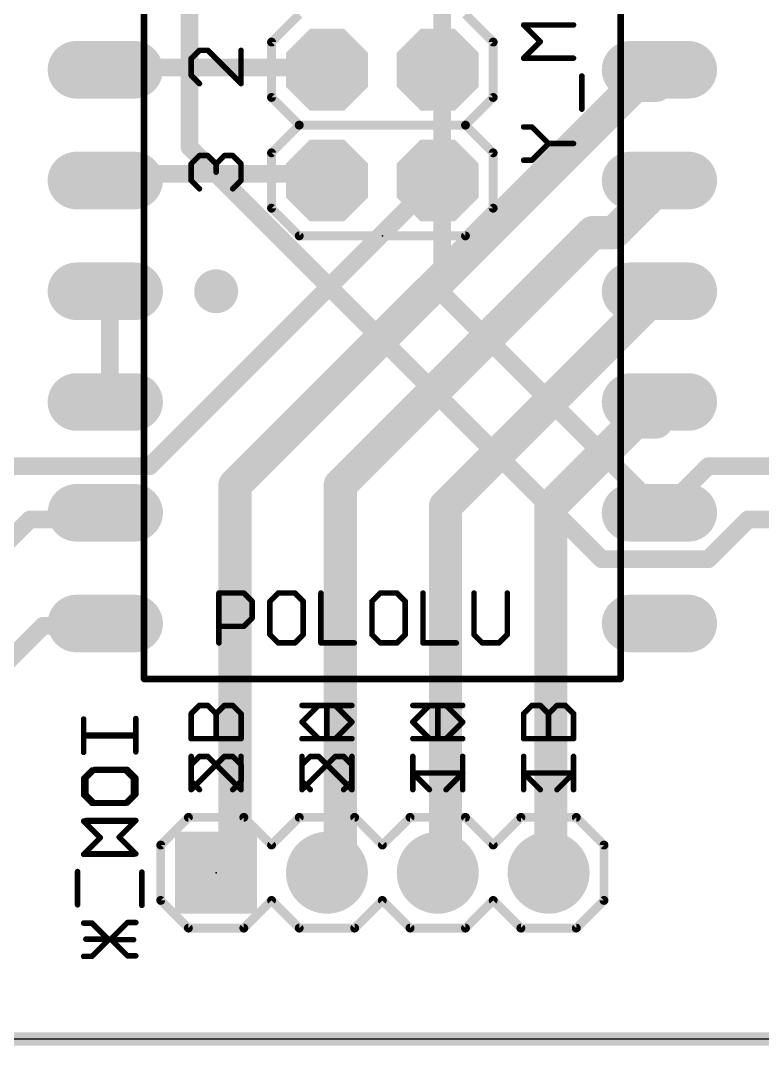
# Model space of a CAD drawing. Extents: x -3 to 97, y 0 to 38.
# Drawn here: x 60.92 to 77.93, y -0.15 to 23.35 of the extents above; entities that cross this region are included whole.
import ezdxf

# ---------------------------------------------------------------- set-up
doc = ezdxf.new("R2010")
doc.units = 0
for name, color, linetype in [('1', 14, 'CONTINUOUS'), ('16', 174, 'CONTINUOUS'), ('17', 94, 'CONTINUOUS'), ('18', 94, 'CONTINUOUS'), ('20', 178, 'CONTINUOUS'), ('21', 251, 'CONTINUOUS'), ('22', 251, 'CONTINUOUS'), ('23', 178, 'CONTINUOUS'), ('25', 251, 'CONTINUOUS'), ('26', 251, 'CONTINUOUS')]:
    doc.layers.add(name, color=color, linetype=linetype)

# ---------------------------------------------------------------- blocks, each defined once
blk = doc.blocks.new('LONGP100')
at = {"const_width": 1}
blk.add_lwpolyline([(-0.5, 0), (0.5, 0)], dxfattribs=at)
at = {"const_width": 0.5}
for points in [[(-0.5, 0.25, 1), (-0.5, -0.25)], [(0.5, -0.25, 1), (0.5, 0.25)]]:
    blk.add_lwpolyline(points, format="xyb", dxfattribs=at)
blk = doc.blocks.new('SQUAREP')
blk.add_solid([(-0.5, -0.5), (0.5, -0.5), (-0.5, 0.5), (0.5, 0.5)])
blk = doc.blocks.new('ROUNDP')
at = {"const_width": 0.5}
blk.add_lwpolyline([(0, -0.25, 1), (0, 0.25, 1), (0, -0.25)], format="xyb", dxfattribs=at)
blk = doc.blocks.new('OCTAGONP')
at = {"const_width": 0.5}
blk.add_lwpolyline([(-0.25, -0.1036), (-0.25, 0.1036), (-0.1036, 0.25), (0.1036, 0.25), (0.25, 0.1036), (0.25, -0.1036), (0.1036, -0.25), (-0.1036, -0.25), (-0.25, -0.1036), (-0.25, 0.1036)], dxfattribs=at)
blk = doc.blocks.new('ROUNDV')
at = {"const_width": 0.5}
blk.add_lwpolyline([(0, -0.25, 1), (0, 0.25, 1), (0, -0.25)], format="xyb", dxfattribs=at)

msp = doc.modelspace()

# ---------------------------------------------------------------- linework, layer by layer
at = {"layer": '1'}
for points, const_width in [([(64.7954, 27.7622), (64.7954, 20.447)], 0.4064), ([(70.5866, 22.2758), (70.5866, 24.7142)], 0.4064), ([(70.5866, 22.2758), (70.485, 22.225)], 0.4064), ([(70.5866, 21.971), (70.485, 22.225)], 0.4064), ([(70.5866, 19.8374), (70.5866, 21.971)], 0.4064), ([(64.7954, 20.447), (74.2442, 10.9982)], 0.4064), ([(70.5866, 19.8374), (70.485, 19.685)], 0.4064), ([(70.2818, 19.5326), (70.485, 19.685)], 0.4064), ([(70.5866, 19.5326), (70.485, 19.685)], 0.4064), ([(70.5866, 19.5326), (70.5866, 17.0942)], 0.4064), ([(70.5866, 17.0942), (75.4634, 12.2174)], 0.4064), ([(62.6618, 11.9126), (62.865, 12.065)], 0.4064), ([(75.4634, 12.2174), (75.565, 12.065)], 0.4064), ([(75.7682, 12.2174), (75.565, 12.065)], 0.4064), ([(60.2234, 10.9982), (61.1378, 11.9126)], 0.4064), ([(61.1378, 11.9126), (62.6618, 11.9126)], 0.4064), ([(76.6826, 10.9982), (77.597, 11.9126)], 0.4064), ([(77.597, 11.9126), (79.121, 11.9126)], 0.4064), ([(74.2442, 10.9982), (76.6826, 10.9982)], 0.4064), ([(60.2234, 8.255), (61.4426, 9.4742)], 0.4064), ([(61.4426, 9.4742), (62.6618, 9.4742)], 0.4064), ([(62.6618, 9.4742), (62.865, 9.525)], 0.4064), ([(97.155, 0), (0, 0)], 0.3048)]:
    msp.add_lwpolyline(points, dxfattribs=dict(at, const_width=const_width))
at = {"layer": '1', "const_width": 0.2032}
for points in [[(70.5793, 22.2627, 1), (70.3907, 22.1873)], [(70.4396, 22.3159, 1), (70.5304, 22.1341)], [(70.485, 22.2758, 1), (70.6882, 22.2758)], [(70.632, 22.1849, 1), (70.5412, 22.3667)], [(70.6882, 21.971, 1), (70.485, 21.971)], [(70.4923, 21.9333, 1), (70.6809, 22.0087)], [(64.6938, 20.447, 1), (64.897, 20.447)], [(64.8672, 20.5188, 1), (64.7236, 20.3752)], [(70.6711, 19.781, 1), (70.5021, 19.8938)], [(70.5695, 19.7414, 1), (70.4005, 19.6286)], [(70.4005, 19.7414, 1), (70.5695, 19.6286)], [(70.546, 19.6037, 1), (70.424, 19.7663)], [(70.485, 19.8374, 1), (70.6882, 19.8374)], [(70.2208, 19.6139, 1), (70.3428, 19.4513)], [(70.6882, 19.5326, 1), (70.485, 19.5326)], [(70.5021, 19.4762, 1), (70.6711, 19.589)], [(70.485, 17.0942, 1), (70.6882, 17.0942)], [(70.6584, 17.166, 1), (70.5148, 17.0224)], [(62.926, 11.9837, 1), (62.804, 12.1463)], [(75.5479, 12.2738, 1), (75.3789, 12.161)], [(75.3916, 12.1456, 1), (75.5352, 12.2892)], [(75.504, 12.1463, 1), (75.626, 11.9837)], [(75.8292, 12.1361, 1), (75.7072, 12.2987)], [(61.1378, 12.0142, 1), (61.1378, 11.811)], [(61.2096, 11.8408, 1), (61.066, 11.9844)], [(62.6008, 11.9939, 1), (62.7228, 11.8313)], [(62.6618, 11.811, 1), (62.6618, 12.0142)], [(75.4805, 12.0086, 1), (75.6495, 12.1214)], [(77.597, 12.0142, 1), (77.597, 11.811)], [(77.6688, 11.8408, 1), (77.5252, 11.9844)], [(74.2442, 11.0998, 1), (74.2442, 10.8966)], [(74.1724, 10.9264, 1), (74.316, 11.07)], [(76.6108, 11.07, 1), (76.7544, 10.9264)], [(76.6826, 10.8966, 1), (76.6826, 11.0998)], [(61.4426, 9.5758, 1), (61.4426, 9.3726)], [(61.5144, 9.4024, 1), (61.3708, 9.546)], [(62.6372, 9.5728, 1), (62.6864, 9.3756)], [(62.6618, 9.3726, 1), (62.6618, 9.5758)], [(62.8896, 9.4264, 1), (62.8404, 9.6236)]]:
    msp.add_lwpolyline(points, format="xyb", dxfattribs=at)
at = {"layer": '16'}
for points, const_width in [([(75.4888, 21.8694), (75.565, 22.225)], 0.762), ([(62.9666, 22.2758), (62.865, 22.225)], 0.4064), ([(67.8434, 22.2758), (62.9666, 22.2758)], 0.4064), ([(67.8434, 22.2758), (67.945, 22.225)], 0.4064), ([(65.8368, 12.7), (75.0062, 21.8694)], 0.762), ([(75.0062, 21.8694), (75.4888, 21.8694)], 0.762), ([(62.9666, 19.8374), (62.865, 19.685)], 0.4064), ([(67.8434, 19.8374), (62.9666, 19.8374)], 0.4064), ([(67.8434, 19.8374), (67.945, 19.685)], 0.4064), ([(75.4888, 19.4564), (75.565, 19.685)], 0.762), ([(70.2818, 19.5326), (70.485, 19.685)], 0.4064), ([(74.5236, 18.4912), (75.4888, 19.4564)], 0.762), ([(63.881, 13.1318), (70.2818, 19.5326)], 0.4064), ([(68.2498, 12.7), (74.041, 18.4912)], 0.762), ([(74.041, 18.4912), (74.5236, 18.4912)], 0.762), ([(70.6628, 12.2174), (75.4888, 17.0434)], 0.762), ([(75.4888, 17.0434), (75.565, 17.145)], 0.762), ([(62.9666, 17.0942), (62.865, 17.145)], 0.4064), ([(62.9666, 17.0942), (62.9666, 14.6558)], 0.4064), ([(62.9666, 14.6558), (62.865, 14.605)], 0.4064), ([(75.4888, 14.1478), (75.565, 14.605)], 0.762), ([(73.0758, 12.2174), (75.0062, 14.1478)], 0.762), ([(75.0062, 14.1478), (75.4888, 14.1478)], 0.762), ([(60.2234, 13.1318), (63.881, 13.1318)], 0.4064), ([(75.7682, 12.2174), (76.6826, 13.1318)], 0.4064), ([(76.6826, 13.1318), (80.3402, 13.1318)], 0.4064), ([(65.8368, 3.9624), (65.8368, 12.7)], 0.762), ([(68.2498, 3.8608), (68.2498, 12.7)], 0.762), ([(70.6628, 3.8608), (70.6628, 12.2174)], 0.762), ([(73.0758, 3.8608), (73.0758, 12.2174)], 0.762), ([(75.7682, 12.2174), (75.565, 12.065)], 0.4064), ([(65.8368, 3.8608), (65.8368, 3.9624)], 0.762), ([(68.2498, 3.8608), (67.945, 3.81)], 0.762), ([(70.6628, 3.8608), (70.485, 3.81)], 0.762), ([(73.0758, 3.8608), (73.025, 3.81)], 0.762), ([(65.8368, 3.9624), (65.405, 3.9624)], 0.4064), ([(65.405, 3.9624), (65.405, 3.81)], 0.4064), ([(97.155, 0), (0, 0)], 0.3048)]:
    msp.add_lwpolyline(points, dxfattribs=dict(at, const_width=const_width))
for points, const_width in [([(75.7513, 22.1851, 1), (75.3787, 22.2649)], 0.381), ([(62.8196, 22.3159, 1), (62.9104, 22.1341)], 0.2032), ([(62.9666, 22.3774, 1), (62.9666, 22.1742)], 0.2032), ([(63.012, 22.1849, 1), (62.9212, 22.3667)], 0.2032), ([(67.8888, 22.3667, 1), (67.798, 22.1849)], 0.2032), ([(67.8434, 22.1742, 1), (67.8434, 22.3774)], 0.2032), ([(67.8996, 22.1341, 1), (67.9904, 22.3159)], 0.2032), ([(75.0062, 22.0599, 1), (75.0062, 21.6789)], 0.381), ([(75.1409, 21.7347, 1), (74.8715, 22.0041)], 0.381), ([(75.3025, 21.9093, 1), (75.6751, 21.8295)], 0.381), ([(75.4888, 21.6789, 1), (75.4888, 22.0599)], 0.381), ([(62.9666, 19.939, 1), (62.9666, 19.7358)], 0.2032), ([(63.0511, 19.781, 1), (62.8821, 19.8938)], 0.2032), ([(67.9279, 19.8938, 1), (67.7589, 19.781)], 0.2032), ([(67.8434, 19.7358, 1), (67.8434, 19.939)], 0.2032), ([(75.7457, 19.6248, 1), (75.3843, 19.7452)], 0.381), ([(62.7805, 19.7414, 1), (62.9495, 19.6286)], 0.2032), ([(67.8605, 19.6286, 1), (68.0295, 19.7414)], 0.2032), ([(70.546, 19.6037, 1), (70.424, 19.7663)], 0.2032), ([(75.6235, 19.3217, 1), (75.3541, 19.5911)], 0.381), ([(70.2208, 19.6139, 1), (70.3428, 19.4513)], 0.2032), ([(70.3536, 19.4608, 1), (70.21, 19.6044)], 0.2032), ([(75.3081, 19.5166, 1), (75.6695, 19.3962)], 0.381), ([(74.041, 18.6817, 1), (74.041, 18.3007)], 0.381), ([(74.1757, 18.3565, 1), (73.9063, 18.6259)], 0.381), ([(74.3889, 18.6259, 1), (74.6583, 18.3565)], 0.381), ([(74.5236, 18.3007, 1), (74.5236, 18.6817)], 0.381), ([(75.6235, 16.9087, 1), (75.3541, 17.1781)], 0.381), ([(75.7174, 17.0307, 1), (75.4126, 17.2593)], 0.381), ([(62.9104, 17.2359, 1), (62.8196, 17.0541)], 0.2032), ([(63.0682, 17.0942, 1), (62.865, 17.0942)], 0.2032), ([(62.9212, 17.0033, 1), (63.012, 17.1851)], 0.2032), ([(75.3364, 17.1577, 1), (75.6412, 16.9291)], 0.381), ([(63.012, 14.5649, 1), (62.9212, 14.7467)], 0.2032), ([(75.7529, 14.5737, 1), (75.3771, 14.6363)], 0.381), ([(62.8196, 14.6959, 1), (62.9104, 14.5141)], 0.2032), ([(62.865, 14.6558, 1), (63.0682, 14.6558)], 0.2032), ([(75.0062, 14.3383, 1), (75.0062, 13.9573)], 0.381), ([(75.1409, 14.0131, 1), (74.8715, 14.2825)], 0.381), ([(75.3009, 14.1791, 1), (75.6767, 14.1165)], 0.381), ([(75.4888, 13.9573, 1), (75.4888, 14.3383)], 0.381), ([(63.8092, 13.2036, 1), (63.9528, 13.06)], 0.2032), ([(63.881, 13.0302, 1), (63.881, 13.2334)], 0.2032), ([(76.6826, 13.2334, 1), (76.6826, 13.0302)], 0.2032), ([(76.7544, 13.06, 1), (76.6108, 13.2036)], 0.2032), ([(66.0273, 12.7, 1), (65.6463, 12.7)], 0.381), ([(65.7021, 12.8347, 1), (65.9715, 12.5653)], 0.381), ([(68.4403, 12.7, 1), (68.0593, 12.7)], 0.381), ([(68.1151, 12.8347, 1), (68.3845, 12.5653)], 0.381), ([(70.8533, 12.2174, 1), (70.4723, 12.2174)], 0.381), ([(70.5281, 12.3521, 1), (70.7975, 12.0827)], 0.381), ([(73.2663, 12.2174, 1), (72.8853, 12.2174)], 0.381), ([(72.9411, 12.3521, 1), (73.2105, 12.0827)], 0.381), ([(75.504, 12.1463, 1), (75.626, 11.9837)], 0.2032), ([(75.6964, 12.2892, 1), (75.84, 12.1456)], 0.2032), ([(75.8292, 12.1361, 1), (75.7072, 12.2987)], 0.2032), ([(66.0273, 3.9624, 1), (65.6463, 3.9624)], 0.381), ([(68.2811, 3.6729, 1), (68.2185, 4.0487)], 0.381), ([(70.7151, 3.6776, 1), (70.6105, 4.044)], 0.381), ([(73.2105, 3.7261, 1), (72.9411, 3.9955)], 0.381), ([(65.405, 4.064, 1), (65.405, 3.8608)], 0.2032), ([(65.5066, 3.9624, 1), (65.3034, 3.9624)], 0.2032), ([(65.6463, 3.9624, 1), (66.0273, 3.9624)], 0.381), ([(65.6463, 3.8608, 1), (66.0273, 3.8608)], 0.381), ([(65.8368, 3.8608, 1), (65.8368, 4.064)], 0.2032), ([(67.9137, 3.9979, 1), (67.9763, 3.6221)], 0.381), ([(68.0593, 3.8608, 1), (68.4403, 3.8608)], 0.381), ([(70.4327, 3.9932, 1), (70.5373, 3.6268)], 0.381), ([(70.4723, 3.8608, 1), (70.8533, 3.8608)], 0.381), ([(72.8903, 3.9447, 1), (73.1597, 3.6753)], 0.381), ([(72.8853, 3.8608, 1), (73.2663, 3.8608)], 0.381), ([(65.3034, 3.81, 1), (65.5066, 3.81)], 0.2032)]:
    msp.add_lwpolyline(points, format="xyb", dxfattribs=dict(at, const_width=const_width))
at = {"layer": '20'}
msp.add_line((0, 0), (96.825, 0), dxfattribs=at)
at = {"layer": '21'}
for points, const_width in [([(63.754, 28.575), (63.754, 8.255)], 0.1524), ([(74.676, 8.255), (74.676, 28.575)], 0.1524), ([(74.676, 8.255), (63.754, 8.255)], 0.1524), ([(64.77, 5.08), (64.135, 4.445)], 0.2032), ([(64.77, 5.08), (66.04, 5.08)], 0.2032), ([(66.04, 5.08), (66.675, 4.445)], 0.2032), ([(66.675, 4.445), (67.31, 5.08)], 0.2032), ([(67.31, 5.08), (68.58, 5.08)], 0.2032), ([(68.58, 5.08), (69.215, 4.445)], 0.2032), ([(69.215, 4.445), (69.85, 5.08)], 0.2032), ([(69.85, 5.08), (71.12, 5.08)], 0.2032), ([(71.12, 5.08), (71.755, 4.445)], 0.2032), ([(72.39, 5.08), (71.755, 4.445)], 0.2032), ([(72.39, 5.08), (73.66, 5.08)], 0.2032), ([(73.66, 5.08), (74.295, 4.445)], 0.2032), ([(64.135, 4.445), (64.135, 3.175)], 0.2032), ([(74.295, 4.445), (74.295, 3.175)], 0.2032), ([(64.135, 3.175), (64.77, 2.54)], 0.2032), ([(66.675, 3.175), (66.04, 2.54)], 0.2032), ([(67.31, 2.54), (66.675, 3.175)], 0.2032), ([(69.215, 3.175), (68.58, 2.54)], 0.2032), ([(69.85, 2.54), (69.215, 3.175)], 0.2032), ([(71.755, 3.175), (71.12, 2.54)], 0.2032), ([(71.755, 3.175), (72.39, 2.54)], 0.2032), ([(74.295, 3.175), (73.66, 2.54)], 0.2032), ([(66.04, 2.54), (64.77, 2.54)], 0.2032), ([(68.58, 2.54), (67.31, 2.54)], 0.2032), ([(71.12, 2.54), (69.85, 2.54)], 0.2032), ([(73.66, 2.54), (72.39, 2.54)], 0.2032)]:
    msp.add_lwpolyline(points, dxfattribs=dict(at, const_width=const_width))
for points, const_width in [([(63.754, 8.2931, 1), (63.754, 8.2169)], 0.0762), ([(63.7159, 8.255, 1), (63.7921, 8.255)], 0.0762), ([(74.6379, 8.255, 1), (74.7141, 8.255)], 0.0762), ([(74.676, 8.2169, 1), (74.676, 8.2931)], 0.0762), ([(64.77, 5.1308, 1), (64.77, 5.0292)], 0.1016), ([(64.8059, 5.0441, 1), (64.7341, 5.1159)], 0.1016), ([(66.0759, 5.1159, 1), (66.0041, 5.0441)], 0.1016), ([(66.04, 5.0292, 1), (66.04, 5.1308)], 0.1016), ([(67.31, 5.1308, 1), (67.31, 5.0292)], 0.1016), ([(67.3459, 5.0441, 1), (67.2741, 5.1159)], 0.1016), ([(68.6159, 5.1159, 1), (68.5441, 5.0441)], 0.1016), ([(68.58, 5.0292, 1), (68.58, 5.1308)], 0.1016), ([(69.85, 5.1308, 1), (69.85, 5.0292)], 0.1016), ([(69.8859, 5.0441, 1), (69.8141, 5.1159)], 0.1016), ([(71.1559, 5.1159, 1), (71.0841, 5.0441)], 0.1016), ([(71.12, 5.0292, 1), (71.12, 5.1308)], 0.1016), ([(72.39, 5.1308, 1), (72.39, 5.0292)], 0.1016), ([(72.4259, 5.0441, 1), (72.3541, 5.1159)], 0.1016), ([(73.6959, 5.1159, 1), (73.6241, 5.0441)], 0.1016), ([(73.66, 5.0292, 1), (73.66, 5.1308)], 0.1016), ([(64.1858, 4.445, 1), (64.0842, 4.445)], 0.1016), ([(64.0991, 4.4809, 1), (64.1709, 4.4091)], 0.1016), ([(66.6391, 4.4809, 1), (66.7109, 4.4091)], 0.1016), ([(66.6391, 4.4091, 1), (66.7109, 4.4809)], 0.1016), ([(69.1791, 4.4809, 1), (69.2509, 4.4091)], 0.1016), ([(69.1791, 4.4091, 1), (69.2509, 4.4809)], 0.1016), ([(71.7191, 4.4809, 1), (71.7909, 4.4091)], 0.1016), ([(71.7191, 4.4091, 1), (71.7909, 4.4809)], 0.1016), ([(74.3458, 4.445, 1), (74.2442, 4.445)], 0.1016), ([(74.2591, 4.4091, 1), (74.3309, 4.4809)], 0.1016), ([(64.1709, 3.2109, 1), (64.0991, 3.1391)], 0.1016), ([(64.0842, 3.175, 1), (64.1858, 3.175)], 0.1016), ([(66.7109, 3.2109, 1), (66.6391, 3.1391)], 0.1016), ([(66.7109, 3.1391, 1), (66.6391, 3.2109)], 0.1016), ([(69.2509, 3.2109, 1), (69.1791, 3.1391)], 0.1016), ([(69.2509, 3.1391, 1), (69.1791, 3.2109)], 0.1016), ([(71.7909, 3.2109, 1), (71.7191, 3.1391)], 0.1016), ([(71.7909, 3.1391, 1), (71.7191, 3.2109)], 0.1016), ([(74.2442, 3.175, 1), (74.3458, 3.175)], 0.1016), ([(74.3309, 3.1391, 1), (74.2591, 3.2109)], 0.1016), ([(64.77, 2.5908, 1), (64.77, 2.4892)], 0.1016), ([(64.7341, 2.5041, 1), (64.8059, 2.5759)], 0.1016), ([(66.0041, 2.5759, 1), (66.0759, 2.5041)], 0.1016), ([(66.04, 2.4892, 1), (66.04, 2.5908)], 0.1016), ([(67.31, 2.5908, 1), (67.31, 2.4892)], 0.1016), ([(67.2741, 2.5041, 1), (67.3459, 2.5759)], 0.1016), ([(68.5441, 2.5759, 1), (68.6159, 2.5041)], 0.1016), ([(68.58, 2.4892, 1), (68.58, 2.5908)], 0.1016), ([(69.85, 2.5908, 1), (69.85, 2.4892)], 0.1016), ([(69.8141, 2.5041, 1), (69.8859, 2.5759)], 0.1016), ([(71.0841, 2.5759, 1), (71.1559, 2.5041)], 0.1016), ([(71.12, 2.4892, 1), (71.12, 2.5908)], 0.1016), ([(72.39, 2.5908, 1), (72.39, 2.4892)], 0.1016), ([(72.3541, 2.5041, 1), (72.4259, 2.5759)], 0.1016), ([(73.6241, 2.5759, 1), (73.6959, 2.5041)], 0.1016), ([(73.66, 2.4892, 1), (73.66, 2.5908)], 0.1016)]:
    msp.add_lwpolyline(points, format="xyb", dxfattribs=dict(at, const_width=const_width))
at = {"layer": '22', "const_width": 0.2032}
for points in [[(67.31, 23.495), (66.675, 22.86)], [(71.12, 23.495), (71.755, 22.86)], [(66.675, 22.86), (66.675, 21.59)], [(71.755, 22.86), (71.755, 21.59)], [(66.675, 21.59), (67.31, 20.955)], [(71.755, 21.59), (71.12, 20.955)], [(67.31, 20.955), (66.675, 20.32)], [(67.31, 20.955), (71.12, 20.955)], [(71.12, 20.955), (71.755, 20.32)], [(66.675, 20.32), (66.675, 19.05)], [(71.755, 20.32), (71.755, 19.05)], [(66.675, 19.05), (67.31, 18.415)], [(71.755, 19.05), (71.12, 18.415)], [(67.31, 18.415), (71.12, 18.415)]]:
    msp.add_lwpolyline(points, dxfattribs=at)
at = {"layer": '22', "const_width": 0.1016}
for points in [[(66.7258, 22.86, 1), (66.6242, 22.86)], [(66.6391, 22.8959, 1), (66.7109, 22.8241)], [(71.8058, 22.86, 1), (71.7042, 22.86)], [(71.7191, 22.8241, 1), (71.7909, 22.8959)], [(66.7109, 21.6259, 1), (66.6391, 21.5541)], [(66.6242, 21.59, 1), (66.7258, 21.59)], [(71.7042, 21.59, 1), (71.8058, 21.59)], [(71.7909, 21.5541, 1), (71.7191, 21.6259)], [(67.31, 21.0058, 1), (67.31, 20.9042)], [(67.3459, 20.9191, 1), (67.2741, 20.9909)], [(67.2741, 20.9191, 1), (67.3459, 20.9909)], [(71.1559, 20.9909, 1), (71.0841, 20.9191)], [(71.0841, 20.9909, 1), (71.1559, 20.9191)], [(71.12, 20.9042, 1), (71.12, 21.0058)], [(66.7258, 20.32, 1), (66.6242, 20.32)], [(66.6391, 20.3559, 1), (66.7109, 20.2841)], [(71.8058, 20.32, 1), (71.7042, 20.32)], [(71.7191, 20.2841, 1), (71.7909, 20.3559)], [(66.7109, 19.0859, 1), (66.6391, 19.0141)], [(66.6242, 19.05, 1), (66.7258, 19.05)], [(71.7042, 19.05, 1), (71.8058, 19.05)], [(71.7909, 19.0141, 1), (71.7191, 19.0859)], [(67.31, 18.4658, 1), (67.31, 18.3642)], [(67.2741, 18.3791, 1), (67.3459, 18.4509)], [(71.0841, 18.4509, 1), (71.1559, 18.3791)], [(71.12, 18.3642, 1), (71.12, 18.4658)]]:
    msp.add_lwpolyline(points, format="xyb", dxfattribs=at)
at = {"layer": '23'}
for p in [(69.215, 18.415), (65.405, 3.81)]:
    msp.add_point(p, dxfattribs=at)
at = {"layer": '25', "const_width": 0.127}
for points in [[(72.8338, 22.871), (72.4525, 23.2523)], [(72.4525, 23.2523), (73.5965, 23.2523)], [(72.4525, 22.4897), (72.8338, 22.871)], [(65.0232, 22.6701), (64.8325, 22.4795)], [(65.2139, 22.6701), (65.0232, 22.6701)], [(65.9765, 21.9075), (65.2139, 22.6701)], [(65.9765, 22.6701), (65.9765, 21.9075)], [(64.8325, 22.4795), (64.8325, 22.0982)], [(73.5965, 22.4897), (72.4525, 22.4897)], [(64.8325, 22.0982), (65.0232, 21.9075)], [(73.7872, 21.3203), (73.7872, 22.083)], [(72.6432, 20.9136), (72.4525, 20.9136)], [(73.0245, 20.5322), (72.6432, 20.9136)], [(72.6432, 20.1509), (73.0245, 20.5322)], [(73.0245, 20.5322), (73.5965, 20.5322)], [(64.8325, 20.0665), (65.0232, 20.2571)], [(65.0232, 20.2571), (65.2139, 20.2571)], [(65.2139, 20.2571), (65.4045, 20.0665)], [(65.4045, 20.0665), (65.5952, 20.2571)], [(65.5952, 20.2571), (65.7858, 20.2571)], [(65.7858, 20.2571), (65.9765, 20.0665)], [(64.8325, 19.6852), (64.8325, 20.0665)], [(65.4045, 20.0665), (65.4045, 19.8758)], [(65.9765, 20.0665), (65.9765, 19.6852)], [(72.4525, 20.1509), (72.6432, 20.1509)], [(65.0232, 19.4945), (64.8325, 19.6852)], [(65.9765, 19.6852), (65.7858, 19.4945)], [(65.4685, 9.0805), (65.4685, 10.2245)], [(65.4685, 10.2245), (66.0405, 10.2245)], [(66.0405, 10.2245), (66.2311, 10.0338)], [(66.8286, 10.2245), (66.6379, 10.0338)], [(67.2099, 10.2245), (66.8286, 10.2245)], [(67.4005, 10.0338), (67.2099, 10.2245)], [(67.8073, 10.2245), (67.8073, 9.0805)], [(69.1674, 10.2245), (68.9767, 10.0338)], [(69.5487, 10.2245), (69.1674, 10.2245)], [(69.7393, 10.0338), (69.5487, 10.2245)], [(70.1461, 10.2245), (70.1461, 9.0805)], [(71.3155, 10.2245), (71.3155, 9.2712)], [(72.0781, 9.2712), (72.0781, 10.2245)], [(66.2311, 10.0338), (66.2311, 9.6525)], [(66.6379, 10.0338), (66.6379, 9.2712)], [(67.4005, 9.2712), (67.4005, 10.0338)], [(68.9767, 10.0338), (68.9767, 9.2712)], [(69.7393, 9.2712), (69.7393, 10.0338)], [(66.2311, 9.6525), (66.0405, 9.4618)], [(66.0405, 9.4618), (65.4685, 9.4618)], [(66.6379, 9.2712), (66.8286, 9.0805)], [(67.2099, 9.0805), (67.4005, 9.2712)], [(68.9767, 9.2712), (69.1674, 9.0805)], [(69.5487, 9.0805), (69.7393, 9.2712)], [(71.3155, 9.2712), (71.5061, 9.0805)], [(71.8875, 9.0805), (72.0781, 9.2712)], [(66.8286, 9.0805), (67.2099, 9.0805)], [(67.8073, 9.0805), (68.5699, 9.0805)], [(69.1674, 9.0805), (69.5487, 9.0805)], [(70.1461, 9.0805), (70.9087, 9.0805)], [(71.5061, 9.0805), (71.8875, 9.0805)], [(64.8325, 7.4564), (65.0232, 7.647)], [(65.0232, 7.647), (65.2139, 7.647)], [(65.2139, 7.647), (65.4045, 7.4564)], [(65.4045, 7.4564), (65.5952, 7.647)], [(65.5952, 7.647), (65.7858, 7.647)], [(65.7858, 7.647), (65.9765, 7.4564)], [(67.3725, 7.2657), (67.7538, 7.647)], [(67.7538, 7.647), (68.5165, 7.647)], [(67.9445, 6.8844), (67.9445, 7.647)], [(69.9125, 7.2657), (70.2939, 7.647)], [(70.2939, 7.647), (71.0565, 7.647)], [(70.4845, 6.8844), (70.4845, 7.647)], [(72.4525, 7.4564), (72.6432, 7.647)], [(72.6432, 7.647), (72.8338, 7.647)], [(72.8338, 7.647), (73.0245, 7.4564)], [(73.0245, 7.4564), (73.2152, 7.647)], [(73.2152, 7.647), (73.4058, 7.647)], [(73.4058, 7.647), (73.5965, 7.4564)], [(62.3687, 6.5699), (62.3687, 7.3325)], [(64.8325, 6.8844), (64.8325, 7.4564)], [(65.4045, 6.8844), (65.4045, 7.4564)], [(65.9765, 7.4564), (65.9765, 6.8844)], [(67.7538, 6.8844), (67.3725, 7.2657)], [(70.2939, 6.8844), (69.9125, 7.2657)], [(72.4525, 6.8844), (72.4525, 7.4564)], [(73.0245, 6.8844), (73.0245, 7.4564)], [(73.5965, 7.4564), (73.5965, 6.8844)], [(63.5127, 6.9512), (62.3687, 6.9512)], [(65.9765, 6.8844), (64.8325, 6.8844)], [(68.5165, 6.8844), (67.7538, 6.8844)], [(71.0565, 6.8844), (70.2939, 6.8844)], [(73.5965, 6.8844), (72.4525, 6.8844)], [(65.0232, 6.4777), (64.8325, 6.287)], [(64.8325, 6.287), (64.8325, 5.9057)], [(65.2139, 6.4777), (65.0232, 6.4777)], [(65.9765, 5.715), (65.2139, 6.4777)], [(65.9765, 6.4777), (65.9765, 5.715)], [(67.5632, 6.4777), (67.3725, 6.287)], [(67.3725, 6.287), (67.3725, 5.9057)], [(67.7538, 6.4777), (67.5632, 6.4777)], [(68.5165, 5.715), (67.7538, 6.4777)], [(68.5165, 6.4777), (68.5165, 5.715)], [(71.0565, 5.715), (71.0565, 6.4777)], [(73.5965, 5.715), (73.5965, 6.4777)], [(62.5594, 6.1631), (62.3687, 5.9725)], [(63.322, 6.1631), (62.5594, 6.1631)], [(63.5127, 5.9725), (63.322, 6.1631)], [(70.2939, 5.715), (69.9125, 6.0963)], [(69.9125, 6.0963), (71.0565, 6.0963)], [(72.8338, 5.715), (72.4525, 6.0963)], [(72.4525, 6.0963), (73.5965, 6.0963)], [(62.3687, 5.9725), (62.3687, 5.5912)], [(63.5127, 5.5912), (63.5127, 5.9725)], [(64.8325, 5.9057), (65.0232, 5.715)], [(67.3725, 5.9057), (67.5632, 5.715)], [(62.3687, 5.5912), (62.5594, 5.4005)], [(63.322, 5.4005), (63.5127, 5.5912)], [(62.5594, 5.4005), (63.322, 5.4005)], [(62.7501, 4.6124), (62.3687, 4.9937)], [(62.3687, 4.9937), (63.5127, 4.9937)], [(62.3687, 4.2311), (62.7501, 4.6124)], [(63.5127, 4.2311), (62.3687, 4.2311)], [(63.7034, 3.0617), (63.7034, 3.8243)], [(62.5594, 2.6549), (62.3687, 2.6549)], [(62.9407, 2.2736), (62.5594, 2.6549)], [(62.5594, 1.8923), (62.9407, 2.2736)], [(62.9407, 2.2736), (63.5127, 2.2736)], [(62.3687, 1.8923), (62.5594, 1.8923)]]:
    msp.add_lwpolyline(points, dxfattribs=at)
at = {"layer": '25', "const_width": 0.0635}
for points in [[(72.4525, 23.2841, 1), (72.4525, 23.2206)], [(72.475, 23.2748, 1), (72.4301, 23.2299)], [(73.5965, 23.2206, 1), (73.5965, 23.2841)], [(72.8563, 22.8486, 1), (72.8114, 22.8935)], [(72.8114, 22.8486, 1), (72.8563, 22.8935)], [(65.0232, 22.7019, 1), (65.0232, 22.6384)], [(65.0456, 22.6477, 1), (65.0007, 22.6926)], [(65.2363, 22.6926, 1), (65.1914, 22.6477)], [(65.2139, 22.6384, 1), (65.2139, 22.7019)], [(66.0083, 22.6701, 1), (65.9447, 22.6701)], [(64.8643, 22.4795, 1), (64.8008, 22.4795)], [(64.8101, 22.5019, 1), (64.855, 22.457)], [(72.4525, 22.5214, 1), (72.4525, 22.4579)], [(72.4301, 22.5121, 1), (72.475, 22.4672)], [(73.5965, 22.4579, 1), (73.5965, 22.5214)], [(64.8008, 22.0982, 1), (64.8643, 22.0982)], [(64.855, 22.1206, 1), (64.8101, 22.0757)], [(73.8189, 22.083, 1), (73.7554, 22.083)], [(65.0007, 21.885, 1), (65.0456, 21.93)], [(65.9447, 21.9075, 1), (66.0083, 21.9075)], [(65.954, 21.885, 1), (65.999, 21.93)], [(73.7554, 21.3203, 1), (73.8189, 21.3203)], [(72.4525, 20.9453, 1), (72.4525, 20.8818)], [(72.6656, 20.936, 1), (72.6207, 20.8911)], [(72.6432, 20.8818, 1), (72.6432, 20.9453)], [(73.0245, 20.564, 1), (73.0245, 20.5005)], [(73.047, 20.5098, 1), (73.0021, 20.5547)], [(73.0021, 20.5098, 1), (73.047, 20.5547)], [(73.5965, 20.5005, 1), (73.5965, 20.564)], [(65.0232, 20.2889, 1), (65.0232, 20.2254)], [(65.0456, 20.2347, 1), (65.0007, 20.2796)], [(65.2363, 20.2796, 1), (65.1914, 20.2347)], [(65.2139, 20.2254, 1), (65.2139, 20.2889)], [(65.5952, 20.2889, 1), (65.5952, 20.2254)], [(65.6176, 20.2347, 1), (65.5727, 20.2796)], [(65.8083, 20.2796, 1), (65.7634, 20.2347)], [(65.7858, 20.2254, 1), (65.7858, 20.2889)], [(64.8643, 20.0665, 1), (64.8008, 20.0665)], [(64.8101, 20.0889, 1), (64.855, 20.044)], [(65.4363, 20.0665, 1), (65.3728, 20.0665)], [(65.3821, 20.0889, 1), (65.427, 20.044)], [(65.3821, 20.044, 1), (65.427, 20.0889)], [(66.0083, 20.0665, 1), (65.9447, 20.0665)], [(65.954, 20.044, 1), (65.999, 20.0889)], [(72.4525, 20.1827, 1), (72.4525, 20.1192)], [(72.6207, 20.1734, 1), (72.6656, 20.1285)], [(72.6432, 20.1192, 1), (72.6432, 20.1827)], [(64.855, 19.7076, 1), (64.8101, 19.6627)], [(65.3728, 19.8758, 1), (65.4363, 19.8758)], [(65.999, 19.6627, 1), (65.954, 19.7076)], [(64.8008, 19.6852, 1), (64.8643, 19.6852)], [(65.0007, 19.472, 1), (65.0456, 19.517)], [(65.7634, 19.517, 1), (65.8083, 19.472)], [(65.9447, 19.6852, 1), (66.0083, 19.6852)], [(65.4685, 10.2562, 1), (65.4685, 10.1927)], [(65.5003, 10.2245, 1), (65.4368, 10.2245)], [(66.0629, 10.2469, 1), (66.018, 10.202)], [(66.0405, 10.1927, 1), (66.0405, 10.2562)], [(66.8286, 10.2562, 1), (66.8286, 10.1927)], [(66.851, 10.202, 1), (66.8061, 10.2469)], [(67.2323, 10.2469, 1), (67.1874, 10.202)], [(67.2099, 10.1927, 1), (67.2099, 10.2562)], [(67.839, 10.2245, 1), (67.7755, 10.2245)], [(69.1674, 10.2562, 1), (69.1674, 10.1927)], [(69.1898, 10.202, 1), (69.1449, 10.2469)], [(69.5711, 10.2469, 1), (69.5262, 10.202)], [(69.5487, 10.1927, 1), (69.5487, 10.2562)], [(70.1778, 10.2245, 1), (70.1143, 10.2245)], [(71.3472, 10.2245, 1), (71.2837, 10.2245)], [(72.1099, 10.2245, 1), (72.0464, 10.2245)], [(66.2629, 10.0338, 1), (66.1994, 10.0338)], [(66.2087, 10.0114, 1), (66.2536, 10.0563)], [(66.6696, 10.0338, 1), (66.6061, 10.0338)], [(66.6154, 10.0563, 1), (66.6603, 10.0114)], [(67.4323, 10.0338, 1), (67.3688, 10.0338)], [(67.3781, 10.0114, 1), (67.423, 10.0563)], [(69.0084, 10.0338, 1), (68.9449, 10.0338)], [(68.9542, 10.0563, 1), (68.9991, 10.0114)], [(69.7711, 10.0338, 1), (69.7076, 10.0338)], [(69.7169, 10.0114, 1), (69.7618, 10.0563)], [(66.1994, 9.6525, 1), (66.2629, 9.6525)], [(66.2536, 9.63, 1), (66.2087, 9.6749)], [(65.4685, 9.4936, 1), (65.4685, 9.4301)], [(66.018, 9.4843, 1), (66.0629, 9.4394)], [(66.0405, 9.4301, 1), (66.0405, 9.4936)], [(66.6061, 9.2712, 1), (66.6696, 9.2712)], [(66.6603, 9.2936, 1), (66.6154, 9.2487)], [(67.3688, 9.2712, 1), (67.4323, 9.2712)], [(67.423, 9.2487, 1), (67.3781, 9.2936)], [(68.9991, 9.2936, 1), (68.9542, 9.2487)], [(68.9449, 9.2712, 1), (69.0084, 9.2712)], [(69.7076, 9.2712, 1), (69.7711, 9.2712)], [(69.7618, 9.2487, 1), (69.7169, 9.2936)], [(71.2837, 9.2712, 1), (71.3472, 9.2712)], [(71.3379, 9.2936, 1), (71.293, 9.2487)], [(72.0464, 9.2712, 1), (72.1099, 9.2712)], [(72.1006, 9.2487, 1), (72.0557, 9.2936)], [(65.4368, 9.0805, 1), (65.5003, 9.0805)], [(66.8286, 9.1123, 1), (66.8286, 9.0488)], [(66.8061, 9.058, 1), (66.851, 9.103)], [(67.1874, 9.103, 1), (67.2323, 9.058)], [(67.2099, 9.0488, 1), (67.2099, 9.1123)], [(67.7755, 9.0805, 1), (67.839, 9.0805)], [(67.8073, 9.1123, 1), (67.8073, 9.0488)], [(68.5699, 9.0488, 1), (68.5699, 9.1123)], [(69.1674, 9.1123, 1), (69.1674, 9.0488)], [(69.1449, 9.058, 1), (69.1898, 9.103)], [(69.5262, 9.103, 1), (69.5711, 9.058)], [(69.5487, 9.0488, 1), (69.5487, 9.1123)], [(70.1143, 9.0805, 1), (70.1778, 9.0805)], [(70.1461, 9.1123, 1), (70.1461, 9.0488)], [(70.9087, 9.0488, 1), (70.9087, 9.1123)], [(71.5061, 9.1123, 1), (71.5061, 9.0488)], [(71.4837, 9.058, 1), (71.5286, 9.103)], [(71.865, 9.103, 1), (71.9099, 9.058)], [(71.8875, 9.0488, 1), (71.8875, 9.1123)], [(65.0232, 7.6788, 1), (65.0232, 7.6153)], [(65.0456, 7.6246, 1), (65.0007, 7.6695)], [(65.2363, 7.6695, 1), (65.1914, 7.6246)], [(65.2139, 7.6153, 1), (65.2139, 7.6788)], [(65.5952, 7.6788, 1), (65.5952, 7.6153)], [(65.6176, 7.6246, 1), (65.5727, 7.6695)], [(65.8083, 7.6695, 1), (65.7634, 7.6246)], [(65.7858, 7.6153, 1), (65.7858, 7.6788)], [(67.7538, 7.6788, 1), (67.7538, 7.6153)], [(67.7763, 7.6246, 1), (67.7314, 7.6695)], [(67.9763, 7.647, 1), (67.9128, 7.647)], [(68.5165, 7.6153, 1), (68.5165, 7.6788)], [(70.2939, 7.6788, 1), (70.2939, 7.6153)], [(70.3163, 7.6246, 1), (70.2714, 7.6695)], [(70.5163, 7.647, 1), (70.4528, 7.647)], [(71.0565, 7.6153, 1), (71.0565, 7.6788)], [(72.6432, 7.6788, 1), (72.6432, 7.6153)], [(72.6656, 7.6246, 1), (72.6207, 7.6695)], [(72.8563, 7.6695, 1), (72.8114, 7.6246)], [(72.8338, 7.6153, 1), (72.8338, 7.6788)], [(73.2152, 7.6788, 1), (73.2152, 7.6153)], [(73.2376, 7.6246, 1), (73.1927, 7.6695)], [(73.4283, 7.6695, 1), (73.3834, 7.6246)], [(73.4058, 7.6153, 1), (73.4058, 7.6788)], [(62.4005, 7.3325, 1), (62.337, 7.3325)], [(64.8643, 7.4564, 1), (64.8008, 7.4564)], [(64.8101, 7.4788, 1), (64.855, 7.4339)], [(65.4363, 7.4564, 1), (65.3728, 7.4564)], [(65.3821, 7.4788, 1), (65.427, 7.4339)], [(65.3821, 7.4339, 1), (65.427, 7.4788)], [(66.0083, 7.4564, 1), (65.9447, 7.4564)], [(65.954, 7.4339, 1), (65.999, 7.4788)], [(67.395, 7.2882, 1), (67.3501, 7.2433)], [(67.3501, 7.2882, 1), (67.395, 7.2433)], [(69.935, 7.2882, 1), (69.8901, 7.2433)], [(69.8901, 7.2882, 1), (69.935, 7.2433)], [(72.4843, 7.4564, 1), (72.4208, 7.4564)], [(72.4301, 7.4788, 1), (72.475, 7.4339)], [(73.0563, 7.4564, 1), (72.9928, 7.4564)], [(73.0021, 7.4788, 1), (73.047, 7.4339)], [(73.0021, 7.4339, 1), (73.047, 7.4788)], [(73.6283, 7.4564, 1), (73.5648, 7.4564)], [(73.574, 7.4339, 1), (73.619, 7.4788)], [(62.3687, 6.983, 1), (62.3687, 6.9195)], [(63.5127, 6.9195, 1), (63.5127, 6.983)], [(64.8325, 6.9161, 1), (64.8325, 6.8526)], [(64.8008, 6.8844, 1), (64.8643, 6.8844)], [(65.3728, 6.8844, 1), (65.4363, 6.8844)], [(65.9447, 6.8844, 1), (66.0083, 6.8844)], [(65.9765, 6.8526, 1), (65.9765, 6.9161)], [(67.7538, 6.9161, 1), (67.7538, 6.8526)], [(67.7314, 6.8619, 1), (67.7763, 6.9068)], [(67.9128, 6.8844, 1), (67.9763, 6.8844)], [(68.5165, 6.8526, 1), (68.5165, 6.9161)], [(70.2939, 6.9161, 1), (70.2939, 6.8526)], [(70.2714, 6.8619, 1), (70.3163, 6.9068)], [(70.4528, 6.8844, 1), (70.5163, 6.8844)], [(71.0565, 6.8526, 1), (71.0565, 6.9161)], [(72.4525, 6.9161, 1), (72.4525, 6.8526)], [(72.4208, 6.8844, 1), (72.4843, 6.8844)], [(72.9928, 6.8844, 1), (73.0563, 6.8844)], [(73.5648, 6.8844, 1), (73.6283, 6.8844)], [(73.5965, 6.8526, 1), (73.5965, 6.9161)], [(62.337, 6.5699, 1), (62.4005, 6.5699)], [(64.8643, 6.287, 1), (64.8008, 6.287)], [(65.0232, 6.5094, 1), (65.0232, 6.4459)], [(65.0456, 6.4552, 1), (65.0007, 6.5001)], [(65.2363, 6.5001, 1), (65.1914, 6.4552)], [(65.2139, 6.4459, 1), (65.2139, 6.5094)], [(66.0083, 6.4777, 1), (65.9447, 6.4777)], [(67.4043, 6.287, 1), (67.3408, 6.287)], [(67.5632, 6.5094, 1), (67.5632, 6.4459)], [(67.5856, 6.4552, 1), (67.5407, 6.5001)], [(67.7763, 6.5001, 1), (67.7314, 6.4552)], [(67.7538, 6.4459, 1), (67.7538, 6.5094)], [(68.5483, 6.4777, 1), (68.4848, 6.4777)], [(71.0883, 6.4777, 1), (71.0247, 6.4777)], [(73.6283, 6.4777, 1), (73.5648, 6.4777)], [(62.5594, 6.1949, 1), (62.5594, 6.1314)], [(62.5818, 6.1407, 1), (62.5369, 6.1856)], [(63.3445, 6.1856, 1), (63.2996, 6.1407)], [(63.322, 6.1314, 1), (63.322, 6.1949)], [(64.8101, 6.3094, 1), (64.855, 6.2645)], [(67.3501, 6.3094, 1), (67.395, 6.2645)], [(69.9125, 6.1281, 1), (69.9125, 6.0646)], [(69.935, 6.1188, 1), (69.8901, 6.0739)], [(71.0565, 6.0646, 1), (71.0565, 6.1281)], [(72.4525, 6.1281, 1), (72.4525, 6.0646)], [(72.475, 6.1188, 1), (72.4301, 6.0739)], [(73.5965, 6.0646, 1), (73.5965, 6.1281)], [(62.4005, 5.9725, 1), (62.337, 5.9725)], [(62.3463, 5.9949, 1), (62.3912, 5.95)], [(63.5445, 5.9725, 1), (63.4809, 5.9725)], [(63.4902, 5.95, 1), (63.5352, 5.9949)], [(64.8008, 5.9057, 1), (64.8643, 5.9057)], [(64.855, 5.9281, 1), (64.8101, 5.8832)], [(67.3408, 5.9057, 1), (67.4043, 5.9057)], [(67.395, 5.9281, 1), (67.3501, 5.8832)], [(62.3912, 5.6136, 1), (62.3463, 5.5687)], [(63.5352, 5.5687, 1), (63.4902, 5.6136)], [(65.0007, 5.6925, 1), (65.0456, 5.7375)], [(65.9447, 5.715, 1), (66.0083, 5.715)], [(65.954, 5.6925, 1), (65.999, 5.7375)], [(67.5407, 5.6925, 1), (67.5856, 5.7375)], [(68.4848, 5.715, 1), (68.5483, 5.715)], [(68.494, 5.6925, 1), (68.539, 5.7375)], [(70.2714, 5.6925, 1), (70.3163, 5.7375)], [(71.0247, 5.715, 1), (71.0883, 5.715)], [(72.8114, 5.6925, 1), (72.8563, 5.7375)], [(73.5648, 5.715, 1), (73.6283, 5.715)], [(62.337, 5.5912, 1), (62.4005, 5.5912)], [(62.5594, 5.4322, 1), (62.5594, 5.3687)], [(62.5369, 5.378, 1), (62.5818, 5.4229)], [(63.2996, 5.4229, 1), (63.3445, 5.378)], [(63.322, 5.3687, 1), (63.322, 5.4322)], [(63.4809, 5.5912, 1), (63.5445, 5.5912)], [(62.3687, 5.0255, 1), (62.3687, 4.962)], [(62.3912, 5.0162, 1), (62.3463, 4.9713)], [(63.5127, 4.962, 1), (63.5127, 5.0255)], [(62.7725, 4.59, 1), (62.7276, 4.6349)], [(62.7276, 4.59, 1), (62.7725, 4.6349)], [(62.3687, 4.2628, 1), (62.3687, 4.1993)], [(62.3463, 4.2535, 1), (62.3912, 4.2086)], [(63.5127, 4.1993, 1), (63.5127, 4.2628)], [(63.7351, 3.8243, 1), (63.6716, 3.8243)], [(63.6716, 3.0617, 1), (63.7351, 3.0617)], [(62.3687, 2.6867, 1), (62.3687, 2.6232)], [(62.5818, 2.6774, 1), (62.5369, 2.6325)], [(62.5594, 2.6232, 1), (62.5594, 2.6867)], [(62.9407, 2.3054, 1), (62.9407, 2.2419)], [(62.9632, 2.2512, 1), (62.9183, 2.2961)], [(62.9183, 2.2512, 1), (62.9632, 2.2961)], [(63.5127, 2.2419, 1), (63.5127, 2.3054)], [(62.3687, 1.9241, 1), (62.3687, 1.8606)], [(62.5369, 1.9148, 1), (62.5818, 1.8698)], [(62.5594, 1.8606, 1), (62.5594, 1.9241)]]:
    msp.add_lwpolyline(points, format="xyb", dxfattribs=at)
at = {"layer": '26', "const_width": 0.127}
for points in [[(65.0242, 7.647), (64.8335, 7.4564)], [(65.2148, 7.647), (65.0242, 7.647)], [(65.4055, 7.4564), (65.2148, 7.647)], [(65.5962, 7.647), (65.4055, 7.4564)], [(65.7868, 7.647), (65.5962, 7.647)], [(65.9775, 7.4564), (65.7868, 7.647)], [(68.1362, 7.647), (67.3735, 7.647)], [(67.9455, 6.8844), (67.9455, 7.647)], [(68.5175, 7.2657), (68.1362, 7.647)], [(70.6762, 7.647), (69.9135, 7.647)], [(70.4855, 6.8844), (70.4855, 7.647)], [(71.0575, 7.2657), (70.6762, 7.647)], [(72.6442, 7.647), (72.4535, 7.4564)], [(72.8348, 7.647), (72.6442, 7.647)], [(73.0255, 7.4564), (72.8348, 7.647)], [(73.2161, 7.647), (73.0255, 7.4564)], [(73.4068, 7.647), (73.2161, 7.647)], [(73.5975, 7.4564), (73.4068, 7.647)], [(63.5645, 6.5826), (63.5645, 7.3452)], [(64.8335, 7.4564), (64.8335, 6.8844)], [(65.4055, 6.8844), (65.4055, 7.4564)], [(65.9775, 6.8844), (65.9775, 7.4564)], [(68.1362, 6.8844), (68.5175, 7.2657)], [(70.6762, 6.8844), (71.0575, 7.2657)], [(72.4535, 7.4564), (72.4535, 6.8844)], [(73.0255, 6.8844), (73.0255, 7.4564)], [(73.5975, 6.8844), (73.5975, 7.4564)], [(62.4205, 6.9639), (63.5645, 6.9639)], [(64.8335, 6.8844), (65.9775, 6.8844)], [(67.3735, 6.8844), (68.1362, 6.8844)], [(69.9135, 6.8844), (70.6762, 6.8844)], [(72.4535, 6.8844), (73.5975, 6.8844)], [(64.8335, 6.4777), (64.8335, 5.715)], [(64.8335, 5.715), (65.5962, 6.4777)], [(65.5962, 6.4777), (65.7868, 6.4777)], [(65.7868, 6.4777), (65.9775, 6.287)], [(65.9775, 6.287), (65.9775, 5.9057)], [(67.3735, 6.4777), (67.3735, 5.715)], [(67.3735, 5.715), (68.1362, 6.4777)], [(68.1362, 6.4777), (68.3268, 6.4777)], [(68.3268, 6.4777), (68.5175, 6.287)], [(68.5175, 6.287), (68.5175, 5.9057)], [(69.9135, 5.715), (69.9135, 6.4777)], [(72.4535, 5.715), (72.4535, 6.4777)], [(62.4205, 5.9852), (62.6112, 6.1758)], [(62.6112, 6.1758), (63.3738, 6.1758)], [(63.3738, 6.1758), (63.5645, 5.9852)], [(71.0575, 6.0963), (69.9135, 6.0963)], [(70.6762, 5.715), (71.0575, 6.0963)], [(73.5975, 6.0963), (72.4535, 6.0963)], [(73.2161, 5.715), (73.5975, 6.0963)], [(62.4205, 5.6039), (62.4205, 5.9852)], [(63.5645, 5.9852), (63.5645, 5.6039)], [(65.9775, 5.9057), (65.7868, 5.715)], [(68.5175, 5.9057), (68.3268, 5.715)], [(62.6112, 5.4132), (62.4205, 5.6039)], [(63.5645, 5.6039), (63.3738, 5.4132)], [(63.3738, 5.4132), (62.6112, 5.4132)], [(63.5645, 5.0064), (62.4205, 5.0064)], [(63.1832, 4.6251), (63.5645, 5.0064)], [(63.5645, 4.2438), (63.1832, 4.6251)], [(62.4205, 4.2438), (63.5645, 4.2438)], [(62.2298, 3.0744), (62.2298, 3.837)], [(62.9925, 2.2863), (63.3738, 2.6677)], [(63.3738, 2.6677), (63.5645, 2.6677)], [(62.9925, 2.2863), (62.4205, 2.2863)], [(63.3738, 1.905), (62.9925, 2.2863)], [(63.5645, 1.905), (63.3738, 1.905)]]:
    msp.add_lwpolyline(points, dxfattribs=at)
at = {"layer": '26', "const_width": 0.0635}
for points in [[(65.0242, 7.6788, 1), (65.0242, 7.6153)], [(65.0466, 7.6246, 1), (65.0017, 7.6695)], [(65.2373, 7.6695, 1), (65.1924, 7.6246)], [(65.2148, 7.6153, 1), (65.2148, 7.6788)], [(65.5962, 7.6788, 1), (65.5962, 7.6153)], [(65.6186, 7.6246, 1), (65.5737, 7.6695)], [(65.8093, 7.6695, 1), (65.7644, 7.6246)], [(65.7868, 7.6153, 1), (65.7868, 7.6788)], [(67.3735, 7.6788, 1), (67.3735, 7.6153)], [(67.9772, 7.647, 1), (67.9137, 7.647)], [(68.1586, 7.6695, 1), (68.1137, 7.6246)], [(68.1362, 7.6153, 1), (68.1362, 7.6788)], [(69.9135, 7.6788, 1), (69.9135, 7.6153)], [(70.5172, 7.647, 1), (70.4537, 7.647)], [(70.6986, 7.6695, 1), (70.6537, 7.6246)], [(70.6762, 7.6153, 1), (70.6762, 7.6788)], [(72.6442, 7.6788, 1), (72.6442, 7.6153)], [(72.6666, 7.6246, 1), (72.6217, 7.6695)], [(72.8573, 7.6695, 1), (72.8124, 7.6246)], [(72.8348, 7.6153, 1), (72.8348, 7.6788)], [(73.2161, 7.6788, 1), (73.2161, 7.6153)], [(73.2386, 7.6246, 1), (73.1937, 7.6695)], [(73.4293, 7.6695, 1), (73.3844, 7.6246)], [(73.4068, 7.6153, 1), (73.4068, 7.6788)], [(63.5962, 7.3452, 1), (63.5327, 7.3452)], [(64.8653, 7.4564, 1), (64.8017, 7.4564)], [(64.811, 7.4788, 1), (64.856, 7.4339)], [(65.4372, 7.4564, 1), (65.3737, 7.4564)], [(65.383, 7.4788, 1), (65.4279, 7.4339)], [(65.383, 7.4339, 1), (65.4279, 7.4788)], [(66.0092, 7.4564, 1), (65.9457, 7.4564)], [(65.955, 7.4339, 1), (65.9999, 7.4788)], [(68.5399, 7.2433, 1), (68.495, 7.2882)], [(68.495, 7.2433, 1), (68.5399, 7.2882)], [(71.0799, 7.2433, 1), (71.035, 7.2882)], [(71.035, 7.2433, 1), (71.0799, 7.2882)], [(72.431, 7.4788, 1), (72.476, 7.4339)], [(72.4853, 7.4564, 1), (72.4218, 7.4564)], [(73.0572, 7.4564, 1), (72.9937, 7.4564)], [(73.003, 7.4788, 1), (73.0479, 7.4339)], [(73.003, 7.4339, 1), (73.0479, 7.4788)], [(73.6292, 7.4564, 1), (73.5657, 7.4564)], [(73.575, 7.4339, 1), (73.6199, 7.4788)], [(62.4205, 6.9957, 1), (62.4205, 6.9322)], [(63.5645, 6.9322, 1), (63.5645, 6.9957)], [(64.8017, 6.8844, 1), (64.8653, 6.8844)], [(64.8335, 6.9161, 1), (64.8335, 6.8526)], [(65.3737, 6.8844, 1), (65.4372, 6.8844)], [(65.9457, 6.8844, 1), (66.0092, 6.8844)], [(65.9775, 6.8526, 1), (65.9775, 6.9161)], [(67.3735, 6.9161, 1), (67.3735, 6.8526)], [(67.9137, 6.8844, 1), (67.9772, 6.8844)], [(68.1137, 6.9068, 1), (68.1586, 6.8619)], [(68.1362, 6.8526, 1), (68.1362, 6.9161)], [(69.9135, 6.9161, 1), (69.9135, 6.8526)], [(70.4537, 6.8844, 1), (70.5172, 6.8844)], [(70.6537, 6.9068, 1), (70.6986, 6.8619)], [(70.6762, 6.8526, 1), (70.6762, 6.9161)], [(72.4535, 6.9161, 1), (72.4535, 6.8526)], [(72.4218, 6.8844, 1), (72.4853, 6.8844)], [(72.9937, 6.8844, 1), (73.0572, 6.8844)], [(73.5657, 6.8844, 1), (73.6292, 6.8844)], [(73.5975, 6.8526, 1), (73.5975, 6.9161)], [(63.5327, 6.5826, 1), (63.5962, 6.5826)], [(64.8653, 6.4777, 1), (64.8017, 6.4777)], [(65.5962, 6.5094, 1), (65.5962, 6.4459)], [(65.6186, 6.4552, 1), (65.5737, 6.5001)], [(65.8093, 6.5001, 1), (65.7644, 6.4552)], [(65.7868, 6.4459, 1), (65.7868, 6.5094)], [(66.0092, 6.287, 1), (65.9457, 6.287)], [(67.4053, 6.4777, 1), (67.3418, 6.4777)], [(68.1362, 6.5094, 1), (68.1362, 6.4459)], [(68.1586, 6.4552, 1), (68.1137, 6.5001)], [(68.3493, 6.5001, 1), (68.3044, 6.4552)], [(68.3268, 6.4459, 1), (68.3268, 6.5094)], [(68.5492, 6.287, 1), (68.4857, 6.287)], [(69.9453, 6.4777, 1), (69.8817, 6.4777)], [(72.4853, 6.4777, 1), (72.4218, 6.4777)], [(62.6112, 6.2076, 1), (62.6112, 6.1441)], [(62.6336, 6.1534, 1), (62.5887, 6.1983)], [(63.3963, 6.1983, 1), (63.3514, 6.1534)], [(63.3738, 6.1441, 1), (63.3738, 6.2076)], [(65.955, 6.2645, 1), (65.9999, 6.3094)], [(68.495, 6.2645, 1), (68.5399, 6.3094)], [(69.9135, 6.1281, 1), (69.9135, 6.0646)], [(71.0799, 6.0739, 1), (71.035, 6.1188)], [(71.0575, 6.0646, 1), (71.0575, 6.1281)], [(72.4535, 6.1281, 1), (72.4535, 6.0646)], [(73.6199, 6.0739, 1), (73.575, 6.1188)], [(73.5975, 6.0646, 1), (73.5975, 6.1281)], [(62.398, 6.0076, 1), (62.443, 5.9627)], [(62.4523, 5.9852, 1), (62.3888, 5.9852)], [(63.5962, 5.9852, 1), (63.5327, 5.9852)], [(63.542, 5.9627, 1), (63.5869, 6.0076)], [(65.9457, 5.9057, 1), (66.0092, 5.9057)], [(65.9999, 5.8832, 1), (65.955, 5.9281)], [(68.4857, 5.9057, 1), (68.5492, 5.9057)], [(68.5399, 5.8832, 1), (68.495, 5.9281)], [(62.443, 5.6263, 1), (62.398, 5.5814)], [(63.5869, 5.5814, 1), (63.542, 5.6263)], [(64.811, 5.7375, 1), (64.856, 5.6925)], [(64.8017, 5.715, 1), (64.8653, 5.715)], [(65.7644, 5.7375, 1), (65.8093, 5.6925)], [(67.351, 5.7375, 1), (67.396, 5.6925)], [(67.3418, 5.715, 1), (67.4053, 5.715)], [(68.3044, 5.7375, 1), (68.3493, 5.6925)], [(69.8817, 5.715, 1), (69.9453, 5.715)], [(70.6537, 5.7375, 1), (70.6986, 5.6925)], [(72.4218, 5.715, 1), (72.4853, 5.715)], [(73.1937, 5.7375, 1), (73.2386, 5.6925)], [(62.3888, 5.6039, 1), (62.4523, 5.6039)], [(62.6112, 5.4449, 1), (62.6112, 5.3814)], [(62.5887, 5.3907, 1), (62.6336, 5.4356)], [(63.3514, 5.4356, 1), (63.3963, 5.3907)], [(63.3738, 5.3814, 1), (63.3738, 5.4449)], [(63.5327, 5.6039, 1), (63.5962, 5.6039)], [(62.4205, 5.0382, 1), (62.4205, 4.9747)], [(63.5869, 4.984, 1), (63.542, 5.0289)], [(63.5645, 4.9747, 1), (63.5645, 5.0382)], [(63.2056, 4.6476, 1), (63.1607, 4.6027)], [(63.1607, 4.6476, 1), (63.2056, 4.6027)], [(62.4205, 4.2755, 1), (62.4205, 4.212)], [(63.542, 4.2213, 1), (63.5869, 4.2662)], [(63.5645, 4.212, 1), (63.5645, 4.2755)], [(62.2616, 3.837, 1), (62.1981, 3.837)], [(62.1981, 3.0744, 1), (62.2616, 3.0744)], [(63.3738, 2.6994, 1), (63.3738, 2.6359)], [(63.3963, 2.6452, 1), (63.3514, 2.6901)], [(63.5645, 2.6359, 1), (63.5645, 2.6994)], [(62.4205, 2.3181, 1), (62.4205, 2.2546)], [(63.0149, 2.3088, 1), (62.97, 2.2639)], [(62.97, 2.3088, 1), (63.0149, 2.2639)], [(62.9925, 2.2546, 1), (62.9925, 2.3181)], [(63.3738, 1.9367, 1), (63.3738, 1.8733)], [(63.3514, 1.8825, 1), (63.3963, 1.9275)], [(63.5645, 1.8733, 1), (63.5645, 1.9367)]]:
    msp.add_lwpolyline(points, format="xyb", dxfattribs=at)

# ---------------------------------------------------------------- block references
at = {"layer": '17', "xscale": 1.8796, "yscale": 1.8796}
for name, p, rotation in [('OCTAGONP', (67.945, 22.225), 270), ('OCTAGONP', (67.945, 22.225), 270), ('OCTAGONP', (70.485, 22.225), 270), ('OCTAGONP', (70.485, 22.225), 270), ('OCTAGONP', (67.945, 19.685), 270), ('OCTAGONP', (67.945, 19.685), 270), ('OCTAGONP', (70.485, 19.685), 270), ('OCTAGONP', (70.485, 19.685), 270), ('SQUAREP', (65.405, 3.81), 90), ('SQUAREP', (65.405, 3.81), 90), ('ROUNDP', (67.945, 3.81), 90), ('ROUNDP', (67.945, 3.81), 90), ('ROUNDP', (70.485, 3.81), 90), ('ROUNDP', (70.485, 3.81), 90), ('ROUNDP', (73.025, 3.81), 90), ('ROUNDP', (73.025, 3.81), 90)]:
    msp.add_blockref(name, p, dxfattribs=dict(at, rotation=rotation))
at = {"layer": '17', "xscale": 1.3208, "yscale": 1.3208}
for p in [(62.865, 22.225), (62.865, 22.225), (75.565, 22.225), (75.565, 22.225), (62.865, 19.685), (62.865, 19.685), (75.565, 19.685), (75.565, 19.685), (62.865, 17.145), (62.865, 17.145), (75.565, 17.145), (75.565, 17.145), (62.865, 14.605), (62.865, 14.605), (75.565, 14.605), (75.565, 14.605), (62.865, 12.065), (62.865, 12.065), (75.565, 12.065), (75.565, 12.065), (62.865, 9.525), (62.865, 9.525), (75.565, 9.525), (75.565, 9.525)]:
    msp.add_blockref('LONGP100', p, dxfattribs=at)
at = {"layer": '18', "xscale": 1.0064, "yscale": 1.0064}
msp.add_blockref('ROUNDV', (65.405, 17.145), dxfattribs=at)
msp.add_blockref('ROUNDV', (65.405, 17.145), dxfattribs=at)

doc.saveas('drawing.dxf')
